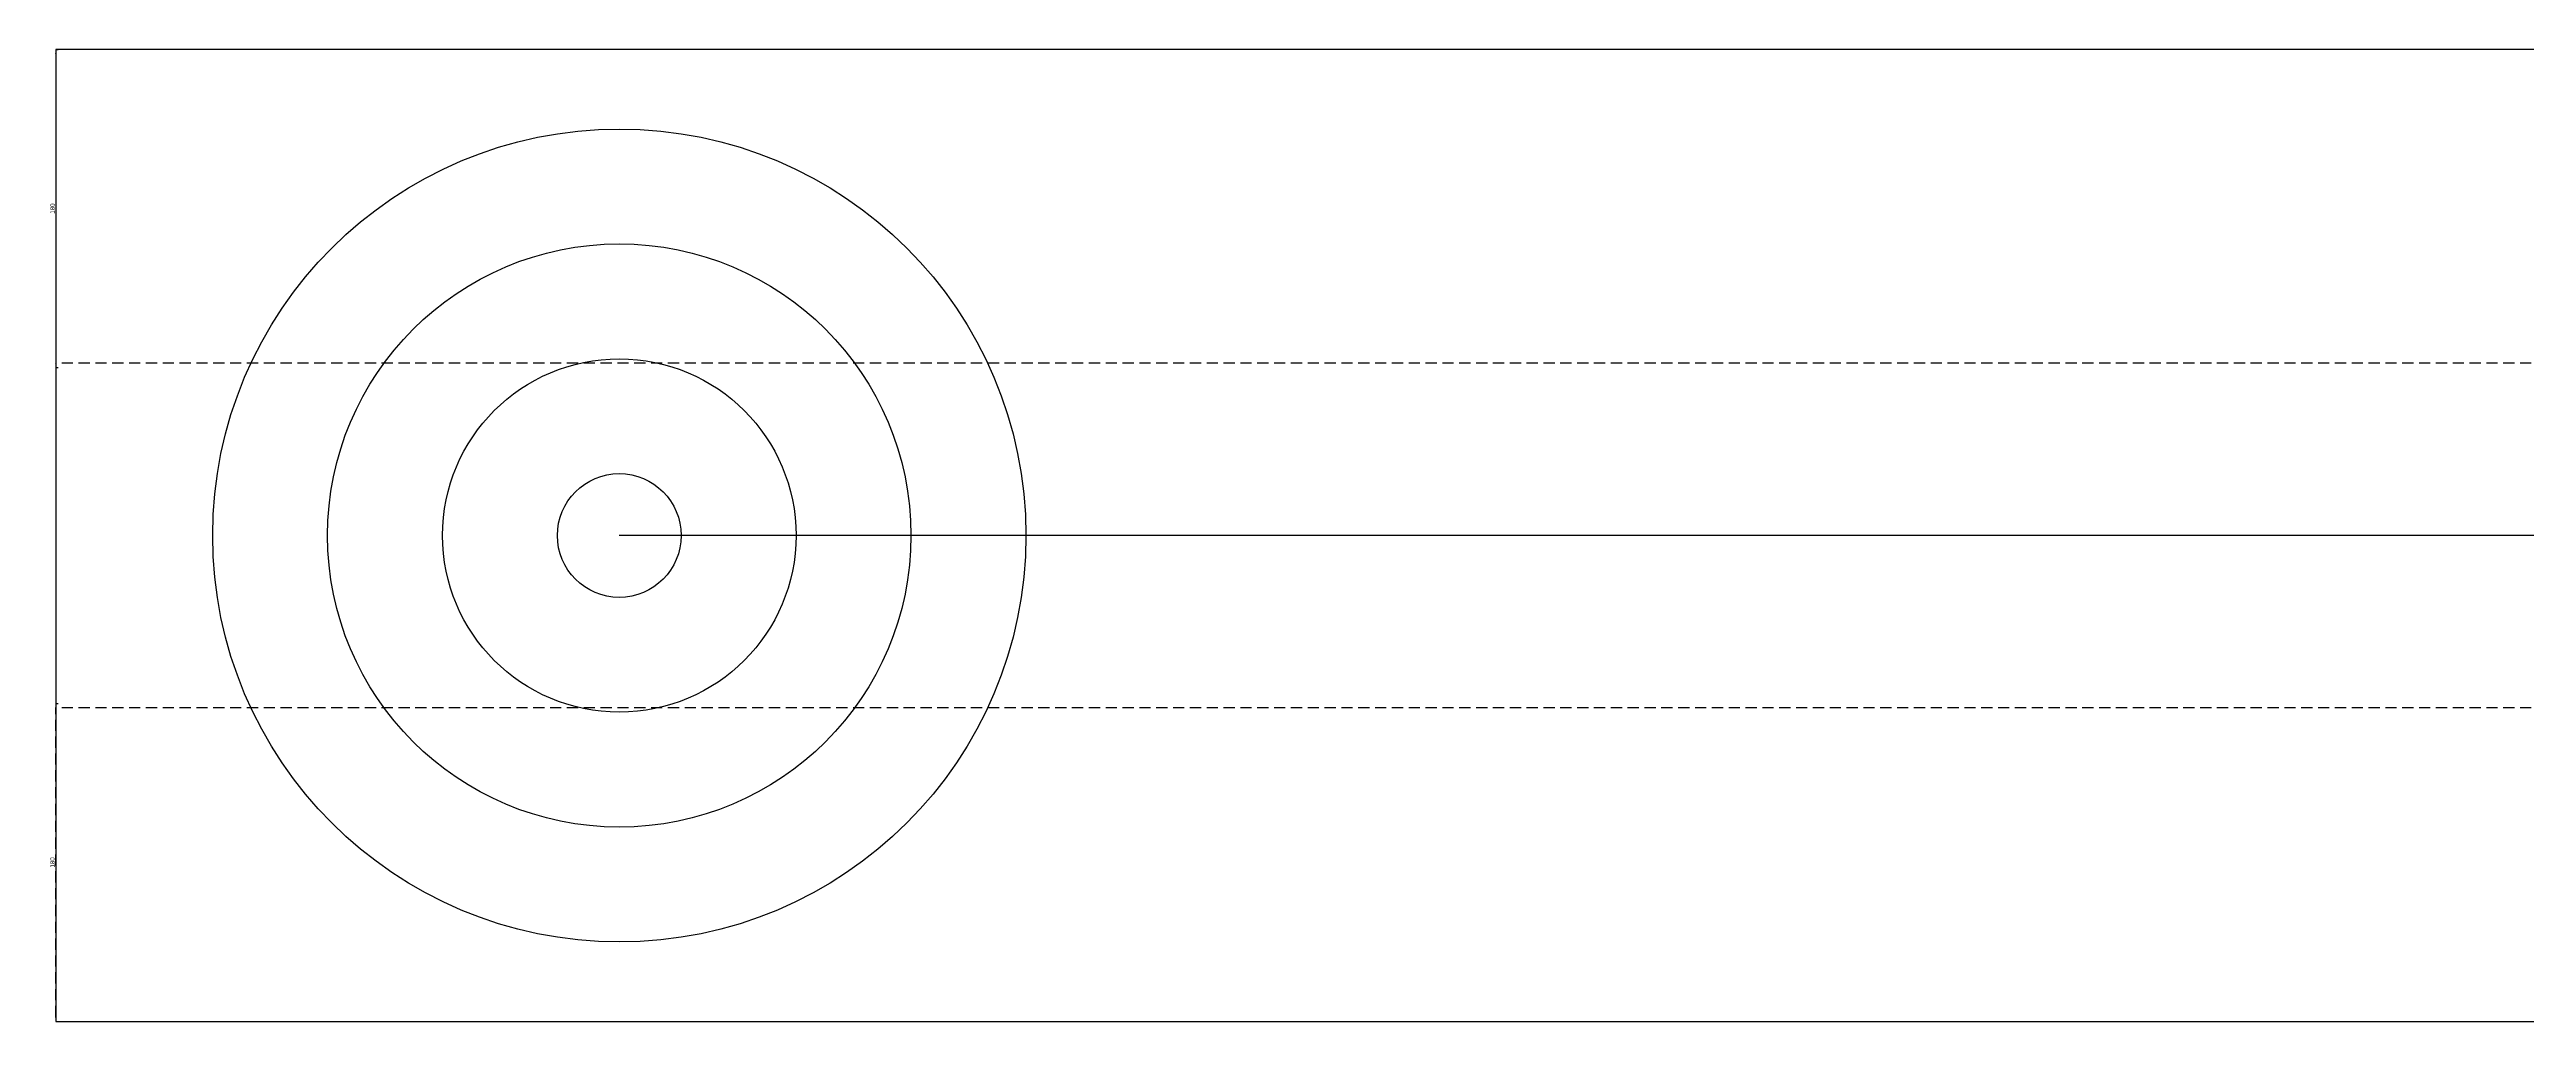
# Model space of a CAD drawing. Header units: millimetres. Extents: x 4697 to 7499, y -1559 to -555.
# Drawn here: x 4697 to 6098, y -1333 to -783 of the extents above; entities that cross this region are included whole.
import ezdxf

# ---------------------------------------------------------------- set-up
doc = ezdxf.new("R2010")
doc.units = ezdxf.units.MM
doc.linetypes.add('HIDDEN', pattern=[9.525, 6.35, -3.175])
doc.styles.get("Standard").update_dxf_attribs({"font": 'arial.ttf'})
doc.dimstyles.new('ISO-25', dxfattribs={"dimtxt": 2.5, "dimasz": 2.5, "dimexe": 1.25, "dimexo": 0.625, "dimtad": 1, "dimtxsty": 'Standard', "dimcen": 2.5, "dimadec": 0, "dimazin": 0, "dimtfac": 1, "dimtmove": 0, "dimatfit": 3, "dimfxl": 1, "dimarcsym": 0})

# ---------------------------------------------------------------- blocks, each defined once
blk = doc.blocks.new('*D9')
at = {"color": 0, "linetype": 'HIDDEN', "lineweight": -2, "transparency": 16777216}
for p, q in [((4701.2316, -783.1397), (4701.8566, -783.1397)), ((4700.6066, -785.6397), (4700.6066, -960.6397)), ((4701.2316, -963.1397), (4701.8566, -963.1397))]:
    blk.add_line(p, q, dxfattribs=at)
at = {"color": 0, "linetype": 'HIDDEN', "transparency": 16777216}
for points in [[(4700.19, -785.6397), (4701.0233, -785.6397), (4700.6066, -783.1397)], [(4700.19, -960.6397), (4701.0233, -960.6397), (4700.6066, -963.1397)]]:
    blk.add_solid(points, dxfattribs=at)
at = {"layer": 'Defpoints', "color": 0, "linetype": 'HIDDEN', "transparency": 16777216}
for p in [(4700.6066, -783.1397), (4700.6066, -963.1397), (4700.6066, -963.1397)]:
    blk.add_point(p, dxfattribs=at)
at = {"color": 0, "linetype": 'HIDDEN', "transparency": 16777216, "insert": (4698.7052, -873.1397), "char_height": 2.5, "attachment_point": 5, "rotation": 90}
blk.add_mtext('180', dxfattribs=at)
blk = doc.blocks.new('*D10')
at = {"color": 0, "linetype": 'HIDDEN', "lineweight": -2, "transparency": 16777216}
for p, q in [((4700.6066, -1330.6397), (4700.6066, -1155.6397)), ((4701.2316, -1153.1397), (4701.8566, -1153.1397)), ((4701.2316, -1333.1397), (4701.8566, -1333.1397))]:
    blk.add_line(p, q, dxfattribs=at)
at = {"color": 0, "linetype": 'HIDDEN', "transparency": 16777216}
for points in [[(4700.19, -1155.6397), (4701.0233, -1155.6397), (4700.6066, -1153.1397)], [(4700.19, -1330.6397), (4701.0233, -1330.6397), (4700.6066, -1333.1397)]]:
    blk.add_solid(points, dxfattribs=at)
at = {"layer": 'Defpoints', "color": 0, "linetype": 'HIDDEN', "transparency": 16777216}
for p in [(4700.6066, -1153.1397), (4700.6066, -1153.1397), (4700.6066, -1333.1397)]:
    blk.add_point(p, dxfattribs=at)
at = {"color": 0, "linetype": 'HIDDEN', "transparency": 16777216, "insert": (4698.7052, -1243.1397), "char_height": 2.5, "attachment_point": 5, "rotation": 90}
blk.add_mtext('180', dxfattribs=at)

msp = doc.modelspace()

# ---------------------------------------------------------------- linework, layer by layer
for p, q in [((6699.3566, -783.1397), (4700.6066, -783.1397)), ((4700.6066, -783.1397), (4700.6066, -1333.1397)), ((6699.3566, -1058.1397), (5019.3566, -1058.1397)), ((4700.6066, -1333.1397), (6700.6066, -1333.1397))]:
    msp.add_line(p, q)
at = {"linetype": 'HIDDEN'}
for p, q in [((6701.0233, -960.6397), (4701.0233, -960.6397)), ((6701.0233, -1155.6397), (4701.0233, -1155.6397))]:
    msp.add_line(p, q, dxfattribs=at)
for radius in [230, 165, 100, 35]:
    msp.add_circle((5019.3566, -1058.1397), radius)

# ---------------------------------------------------------------- dimensions: what is measured, and where the dimension line sits
for base, p1, p2, picture, middle in [((4700.6066, -963.1397), (4700.6066, -783.1397), (4700.6066, -963.1397), '*D9', (4698.7052, -873.1397)), ((4700.6066, -1153.1397), (4700.6066, -1333.1397), (4700.6066, -1153.1397), '*D10', (4698.7052, -1243.1397))]:
    dim = msp.add_linear_dim(base=base, p1=p1, p2=p2, angle=90, dimstyle='ISO-25', dxfattribs=at)
    dim.commit()
    dim.dimension.update_dxf_attribs({"geometry": picture, "text_midpoint": middle})

doc.saveas('drawing.dxf')
